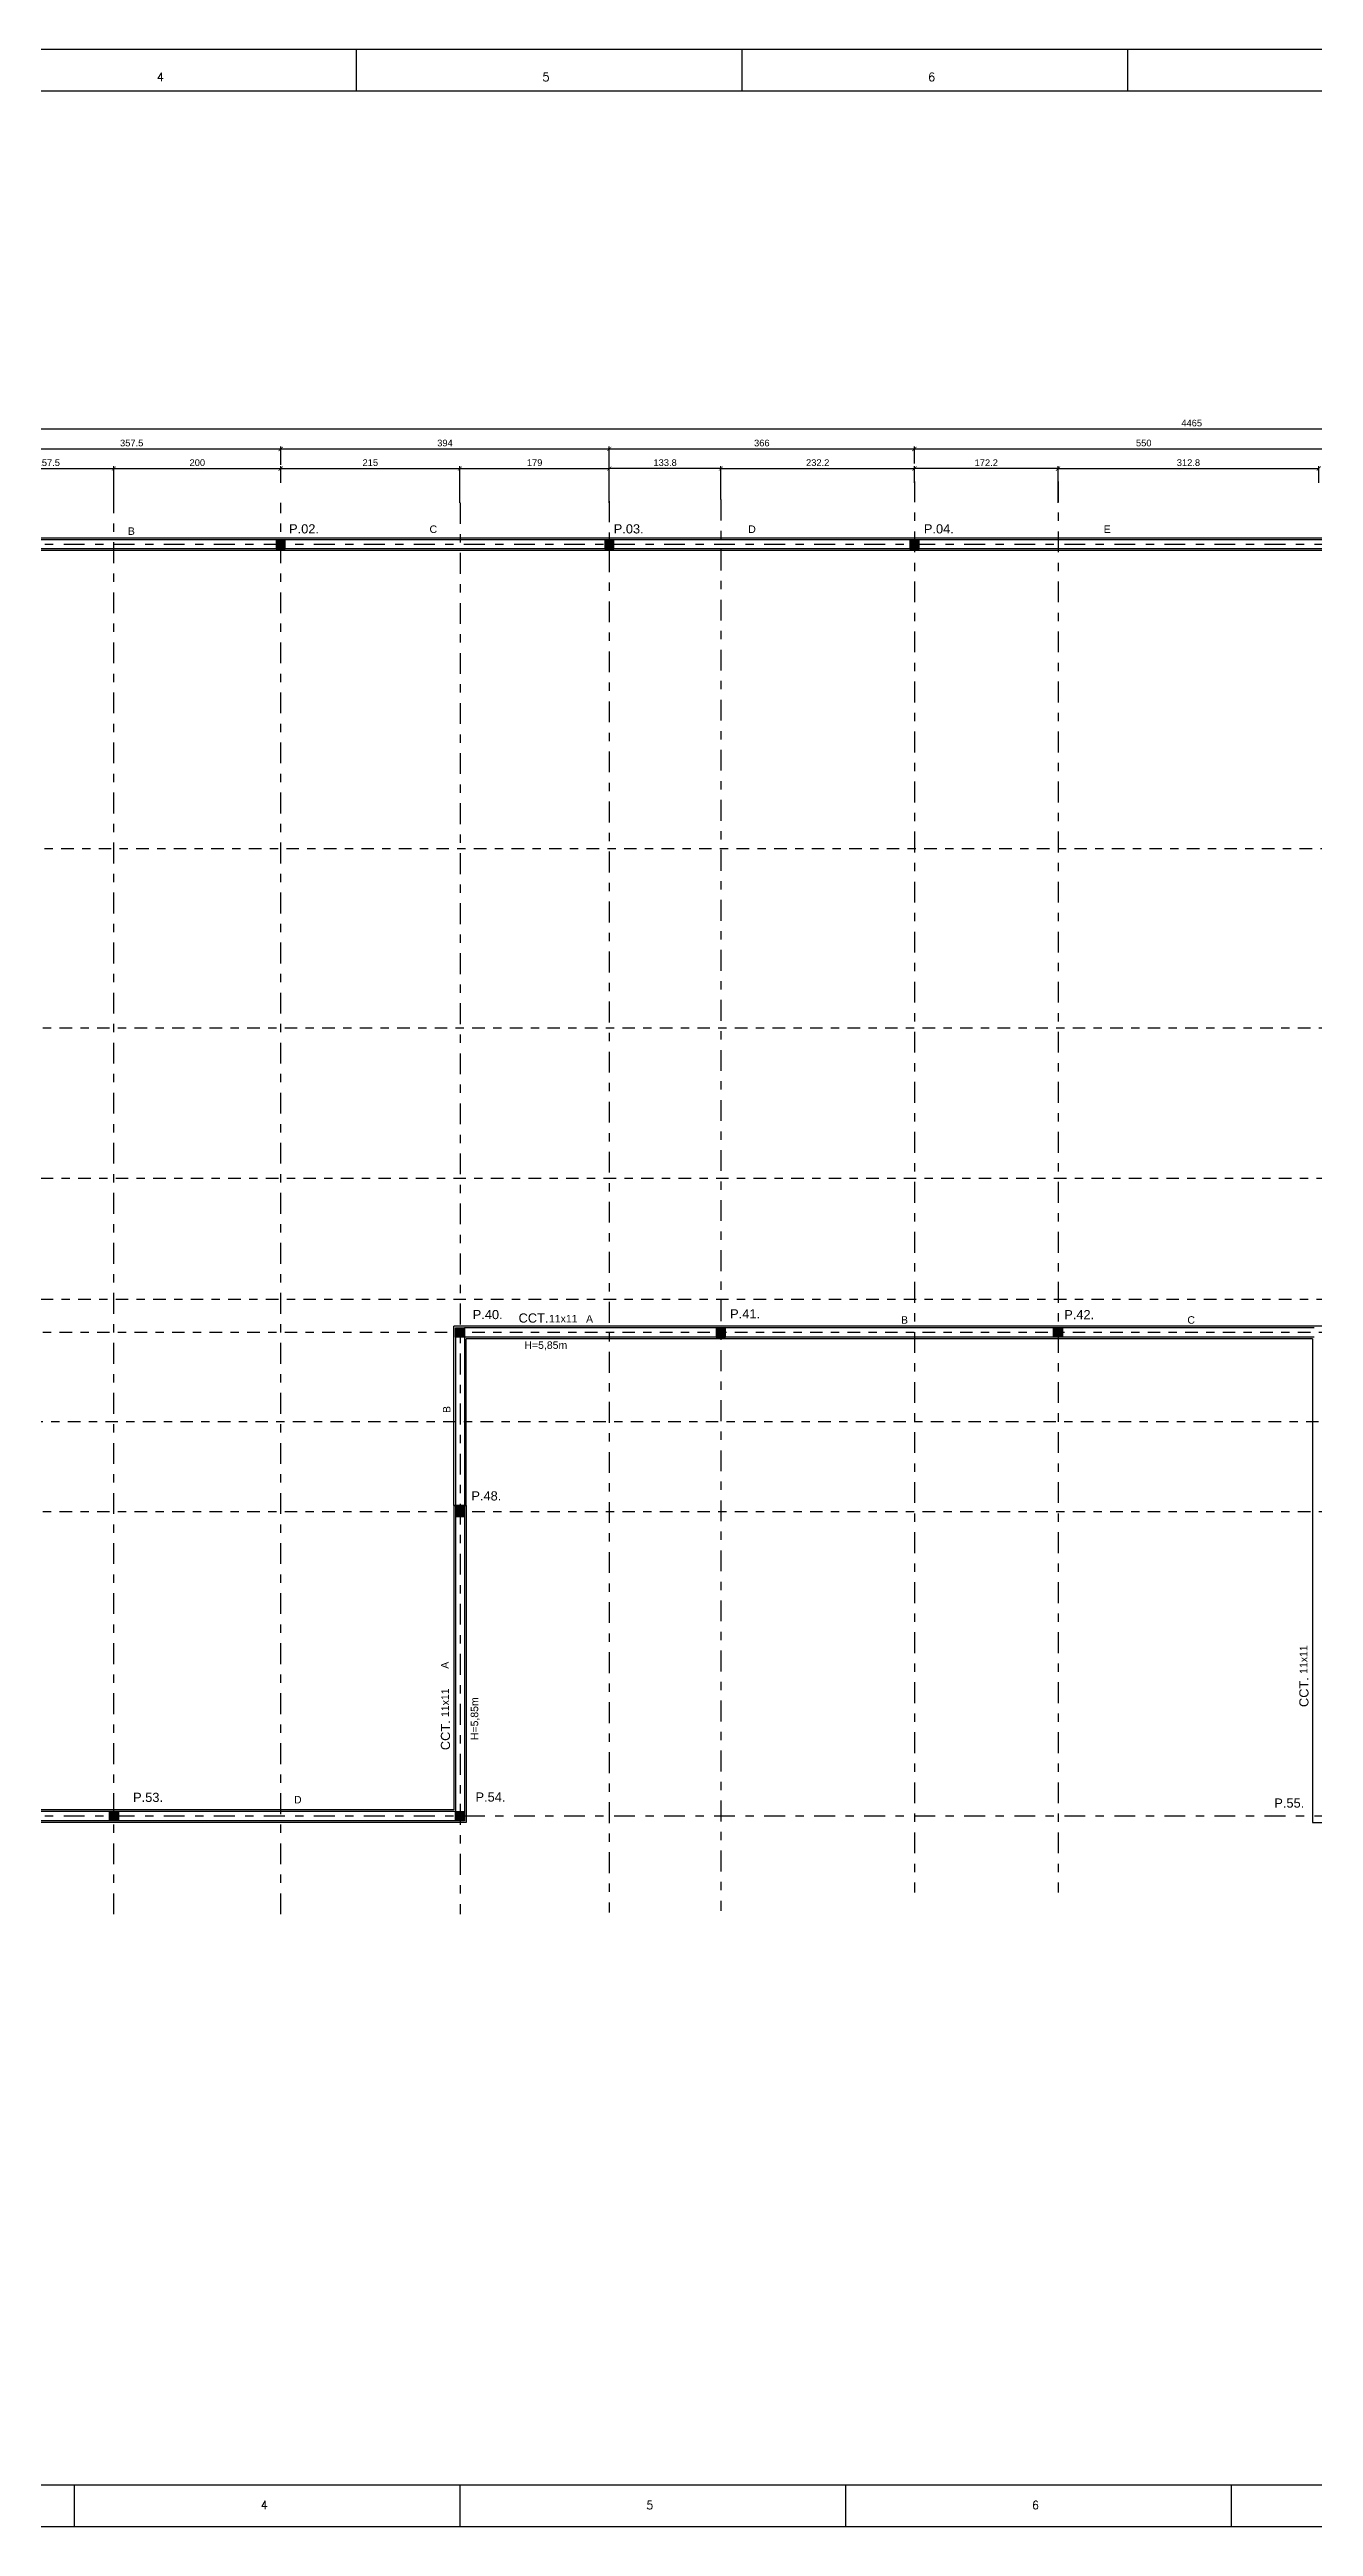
# Model space of a CAD drawing. Header units: millimetres. Extents: x 3659 to 4048, y 1324 to 1399.
# Drawn here: x 3910.73 to 3925.89, y 1360.95 to 1390.65 of the extents above; entities that cross this region are included whole.
import ezdxf
from ezdxf.enums import TextEntityAlignment as Align

# ---------------------------------------------------------------- set-up
doc = ezdxf.new("R2010")
doc.units = ezdxf.units.MM
doc.linetypes.add('CENTER', pattern=[2, 1.25, -0.25, 0.25, -0.25])
doc.linetypes.add('DASHDOT', pattern=[1, 0.5, -0.25, 0, -0.25])
for name, color, linetype in [('eixo', 1, 'CENTER'), ('Forma', 2, 'Continuous'), ('Hachura', 1, 'Continuous'), ('MATRIZ', 8, 'Continuous'), ('Moldura', 2, 'Continuous'), ('PILAR', 5, 'Continuous'), ('Textos', 7, 'Continuous')]:
    doc.layers.add(name, color=color, linetype=linetype)
doc.styles.add('maloca 1', font='romans.shx')
doc.styles.add('ROMANS', font='arial.ttf')
doc.dimstyles.new('ESC-50JR', dxfattribs={"dimtxt": 0.1, "dimasz": 0.05, "dimexe": 0.03, "dimexo": 0, "dimgap": 0.03, "dimtad": 1, "dimlfac": 100, "dimdsep": 46, "dimtxsty": 'ROMANS', "dimblk1": 'DOTSMALL', "dimblk2": 'DOTSMALL', "dimsah": 1, "dimcen": 0.09, "dimclrd": 1, "dimclre": 1, "dimclrt": 2, "dimadec": 0, "dimazin": 0, "dimtfac": 1, "dimtdec": 4, "dimtmove": 0, "dimatfit": 3, "dimldrblk": 'DOTSMALL', "dimfxl": 0, "dimtolj": 1, "dimtzin": 0, "dimarcsym": 0})

# ---------------------------------------------------------------- blocks, each defined once
blk = doc.blocks.new('_ArchTick')
at = {"color": 0, "linetype": 'ByBlock', "const_width": 0.15}
blk.add_lwpolyline([(-0.5, -0.5), (0.5, 0.5)], dxfattribs=at)
blk = doc.blocks.new('*D248')
at = {"color": 1, "lineweight": -2, "transparency": 16777216}
for p, q in [((3913.505, 1385.451), (3913.505, 1385.654)), ((3913.505, 1385.624), (3915.655, 1385.624)), ((3915.655, 1385.212), (3915.655, 1385.654))]:
    blk.add_line(p, q, dxfattribs=at)
at = {"layer": 'DEFPOINTS', "color": 0, "transparency": 16777216}
for p in [(3915.655, 1385.624), (3913.505, 1385.451), (3915.655, 1385.212)]:
    blk.add_point(p, dxfattribs=at)
at = {"color": 1, "lineweight": -2, "transparency": 16777216, "xscale": 0.05, "yscale": 0.05, "zscale": 0.05, "rotation": 180}
blk.add_blockref('_ArchTick', (3913.505, 1385.624), dxfattribs=at)
at = {"color": 1, "lineweight": -2, "transparency": 16777216, "xscale": 0.05, "yscale": 0.05, "zscale": 0.05}
blk.add_blockref('_ArchTick', (3915.655, 1385.624), dxfattribs=at)
at = {"color": 2, "transparency": 16777216, "insert": (3914.58, 1385.695), "char_height": 0.08, "attachment_point": 5, "style": 'ROMANS'}
blk.add_mtext('\\A1;215', dxfattribs=at)
blk = doc.blocks.new('_DOTSMALL')
at = {"color": 0, "linetype": 'ByBlock', "const_width": 0.5}
blk.add_lwpolyline([(-0.0625, 0, 1), (0.0625, 0, 1)], format="xyb", close=True, dxfattribs=at)
blk = doc.blocks.new('*D249')
at = {"color": 1, "lineweight": -2, "transparency": 16777216}
for p, q in [((3921.105, 1385.451), (3921.105, 1385.654)), ((3922.827, 1385.624), (3921.105, 1385.624)), ((3922.827, 1385.451), (3922.827, 1385.654))]:
    blk.add_line(p, q, dxfattribs=at)
at = {"layer": 'DEFPOINTS', "color": 0, "transparency": 16777216}
for p in [(3921.105, 1385.624), (3921.105, 1385.451), (3922.827, 1385.451)]:
    blk.add_point(p, dxfattribs=at)
at = {"color": 1, "lineweight": -2, "transparency": 16777216, "xscale": 0.05, "yscale": 0.05, "zscale": 0.05, "rotation": 180}
blk.add_blockref('_ArchTick', (3921.105, 1385.624), dxfattribs=at)
at = {"color": 1, "lineweight": -2, "transparency": 16777216, "xscale": 0.05, "yscale": 0.05, "zscale": 0.05}
blk.add_blockref('_ArchTick', (3922.827, 1385.624), dxfattribs=at)
at = {"color": 2, "transparency": 16777216, "insert": (3921.966, 1385.694), "char_height": 0.08, "attachment_point": 5, "style": 'ROMANS'}
blk.add_mtext('\\A1;172.2', dxfattribs=at)
blk = doc.blocks.new('*D258')
at = {"color": 1, "lineweight": -2, "transparency": 16777216}
for p, q in [((3917.445, 1385.232), (3917.445, 1385.654)), ((3918.784, 1385.624), (3917.445, 1385.624)), ((3918.784, 1385.252), (3918.784, 1385.654))]:
    blk.add_line(p, q, dxfattribs=at)
at = {"layer": 'DEFPOINTS', "color": 0, "transparency": 16777216}
for p in [(3917.445, 1385.624), (3917.445, 1385.232), (3918.784, 1385.252)]:
    blk.add_point(p, dxfattribs=at)
at = {"color": 1, "lineweight": -2, "transparency": 16777216, "xscale": 0.05, "yscale": 0.05, "zscale": 0.05, "rotation": 180}
blk.add_blockref('_ArchTick', (3917.445, 1385.624), dxfattribs=at)
at = {"color": 1, "lineweight": -2, "transparency": 16777216, "xscale": 0.05, "yscale": 0.05, "zscale": 0.05}
blk.add_blockref('_ArchTick', (3918.784, 1385.624), dxfattribs=at)
at = {"color": 2, "transparency": 16777216, "insert": (3918.115, 1385.695), "char_height": 0.08, "attachment_point": 5, "style": 'ROMANS'}
blk.add_mtext('\\A1;133.8', dxfattribs=at)
blk = doc.blocks.new('*D267')
at = {"color": 1, "lineweight": -2, "transparency": 16777216}
for p, q in [((3909.93, 1385.451), (3909.93, 1385.654)), ((3909.93, 1385.624), (3911.505, 1385.624)), ((3911.505, 1385.212), (3911.505, 1385.654))]:
    blk.add_line(p, q, dxfattribs=at)
at = {"layer": 'DEFPOINTS', "color": 0, "transparency": 16777216}
for p in [(3911.505, 1385.624), (3909.93, 1385.451), (3911.505, 1385.212)]:
    blk.add_point(p, dxfattribs=at)
at = {"color": 1, "lineweight": -2, "transparency": 16777216, "xscale": 0.05, "yscale": 0.05, "zscale": 0.05, "rotation": 180}
blk.add_blockref('_ArchTick', (3909.93, 1385.624), dxfattribs=at)
at = {"color": 1, "lineweight": -2, "transparency": 16777216, "xscale": 0.05, "yscale": 0.05, "zscale": 0.05}
blk.add_blockref('_ArchTick', (3911.505, 1385.624), dxfattribs=at)
at = {"color": 2, "transparency": 16777216, "insert": (3910.718, 1385.695), "char_height": 0.08, "attachment_point": 5, "style": 'ROMANS'}
blk.add_mtext('\\A1;157.5', dxfattribs=at)
blk = doc.blocks.new('*D268')
at = {"color": 1, "lineweight": -2, "transparency": 16777216}
for p, q in [((3915.655, 1385.433), (3915.655, 1385.654)), ((3915.655, 1385.624), (3917.445, 1385.624)), ((3917.445, 1385.212), (3917.445, 1385.654))]:
    blk.add_line(p, q, dxfattribs=at)
at = {"layer": 'DEFPOINTS', "color": 0, "transparency": 16777216}
for p in [(3917.445, 1385.624), (3915.655, 1385.433), (3917.445, 1385.212)]:
    blk.add_point(p, dxfattribs=at)
at = {"color": 1, "lineweight": -2, "transparency": 16777216, "xscale": 0.05, "yscale": 0.05, "zscale": 0.05, "rotation": 180}
blk.add_blockref('_ArchTick', (3915.655, 1385.624), dxfattribs=at)
at = {"color": 1, "lineweight": -2, "transparency": 16777216, "xscale": 0.05, "yscale": 0.05, "zscale": 0.05}
blk.add_blockref('_ArchTick', (3917.445, 1385.624), dxfattribs=at)
at = {"color": 2, "transparency": 16777216, "insert": (3916.55, 1385.695), "char_height": 0.08, "attachment_point": 5, "style": 'ROMANS'}
blk.add_mtext('\\A1;179', dxfattribs=at)
blk = doc.blocks.new('*D271')
at = {"color": 1, "lineweight": -2, "transparency": 16777216}
for p, q in [((3922.827, 1385.212), (3922.827, 1385.654)), ((3922.827, 1385.624), (3925.955, 1385.624)), ((3925.955, 1385.451), (3925.955, 1385.654))]:
    blk.add_line(p, q, dxfattribs=at)
at = {"layer": 'DEFPOINTS', "color": 0, "transparency": 16777216}
for p in [(3925.955, 1385.624), (3922.827, 1385.212), (3925.955, 1385.451)]:
    blk.add_point(p, dxfattribs=at)
at = {"color": 1, "lineweight": -2, "transparency": 16777216, "xscale": 0.05, "yscale": 0.05, "zscale": 0.05, "rotation": 180}
blk.add_blockref('_ArchTick', (3922.827, 1385.624), dxfattribs=at)
at = {"color": 1, "lineweight": -2, "transparency": 16777216, "xscale": 0.05, "yscale": 0.05, "zscale": 0.05}
blk.add_blockref('_ArchTick', (3925.955, 1385.624), dxfattribs=at)
at = {"color": 2, "transparency": 16777216, "insert": (3924.391, 1385.695), "char_height": 0.08, "attachment_point": 5, "style": 'ROMANS'}
blk.add_mtext('\\A1;312.8', dxfattribs=at)
blk = doc.blocks.new('*D272')
at = {"color": 1, "lineweight": -2, "transparency": 16777216}
for p, q in [((3918.784, 1385.252), (3918.784, 1385.654)), ((3918.784, 1385.624), (3921.105, 1385.624)), ((3921.105, 1385.451), (3921.105, 1385.654))]:
    blk.add_line(p, q, dxfattribs=at)
at = {"layer": 'DEFPOINTS', "color": 0, "transparency": 16777216}
for p in [(3921.105, 1385.624), (3918.784, 1385.252), (3921.105, 1385.451)]:
    blk.add_point(p, dxfattribs=at)
at = {"color": 1, "lineweight": -2, "transparency": 16777216, "xscale": 0.05, "yscale": 0.05, "zscale": 0.05, "rotation": 180}
blk.add_blockref('_ArchTick', (3918.784, 1385.624), dxfattribs=at)
at = {"color": 1, "lineweight": -2, "transparency": 16777216, "xscale": 0.05, "yscale": 0.05, "zscale": 0.05}
blk.add_blockref('_ArchTick', (3921.105, 1385.624), dxfattribs=at)
at = {"color": 2, "transparency": 16777216, "insert": (3919.945, 1385.695), "char_height": 0.08, "attachment_point": 5, "style": 'ROMANS'}
blk.add_mtext('\\A1;232.2', dxfattribs=at)
blk = doc.blocks.new('*D273')
at = {"color": 1, "lineweight": -2, "transparency": 16777216}
for p, q in [((3911.505, 1385.212), (3911.505, 1385.654)), ((3911.505, 1385.624), (3913.505, 1385.624)), ((3913.505, 1385.451), (3913.505, 1385.654))]:
    blk.add_line(p, q, dxfattribs=at)
at = {"layer": 'DEFPOINTS', "color": 0, "transparency": 16777216}
for p in [(3913.505, 1385.624), (3911.505, 1385.212), (3913.505, 1385.451)]:
    blk.add_point(p, dxfattribs=at)
at = {"color": 1, "lineweight": -2, "transparency": 16777216, "xscale": 0.05, "yscale": 0.05, "zscale": 0.05, "rotation": 180}
blk.add_blockref('_ArchTick', (3911.505, 1385.624), dxfattribs=at)
at = {"color": 1, "lineweight": -2, "transparency": 16777216, "xscale": 0.05, "yscale": 0.05, "zscale": 0.05}
blk.add_blockref('_ArchTick', (3913.505, 1385.624), dxfattribs=at)
at = {"color": 2, "transparency": 16777216, "insert": (3912.505, 1385.695), "char_height": 0.08, "attachment_point": 5, "style": 'ROMANS'}
blk.add_mtext('\\A1;200', dxfattribs=at)
blk = doc.blocks.new('*D276')
at = {"color": 1, "lineweight": -2, "transparency": 16777216}
for p, q in [((3902.105, 1385.925), (3902.105, 1386.128)), ((3946.755, 1385.925), (3946.755, 1386.128)), ((3946.755, 1386.098), (3902.105, 1386.098))]:
    blk.add_line(p, q, dxfattribs=at)
at = {"layer": 'DEFPOINTS', "color": 0, "transparency": 16777216}
for p in [(3902.105, 1386.098), (3902.105, 1385.925), (3946.755, 1385.925)]:
    blk.add_point(p, dxfattribs=at)
at = {"color": 1, "lineweight": -2, "transparency": 16777216, "xscale": 0.05, "yscale": 0.05, "zscale": 0.05, "rotation": 180}
blk.add_blockref('_ArchTick', (3902.105, 1386.098), dxfattribs=at)
at = {"color": 1, "lineweight": -2, "transparency": 16777216, "xscale": 0.05, "yscale": 0.05, "zscale": 0.05}
blk.add_blockref('_ArchTick', (3946.755, 1386.098), dxfattribs=at)
at = {"color": 2, "transparency": 16777216, "insert": (3924.43, 1386.169), "char_height": 0.08, "attachment_point": 5, "style": 'ROMANS'}
blk.add_mtext('\\A1;4465', dxfattribs=at)
blk = doc.blocks.new('*D277')
at = {"color": 1, "lineweight": -2, "transparency": 16777216}
for p, q in [((3921.105, 1385.685), (3921.105, 1385.889)), ((3921.105, 1385.859), (3926.605, 1385.859)), ((3926.605, 1385.685), (3926.605, 1385.889))]:
    blk.add_line(p, q, dxfattribs=at)
at = {"layer": 'DEFPOINTS', "color": 0, "transparency": 16777216}
for p in [(3926.605, 1385.859), (3921.105, 1385.685), (3926.605, 1385.685)]:
    blk.add_point(p, dxfattribs=at)
at = {"color": 1, "lineweight": -2, "transparency": 16777216, "xscale": 0.05, "yscale": 0.05, "zscale": 0.05, "rotation": 180}
blk.add_blockref('_ArchTick', (3921.105, 1385.859), dxfattribs=at)
at = {"color": 1, "lineweight": -2, "transparency": 16777216, "xscale": 0.05, "yscale": 0.05, "zscale": 0.05}
blk.add_blockref('_ArchTick', (3926.605, 1385.859), dxfattribs=at)
at = {"color": 2, "transparency": 16777216, "insert": (3923.855, 1385.93), "char_height": 0.08, "attachment_point": 5, "style": 'ROMANS'}
blk.add_mtext('\\A1;550', dxfattribs=at)
blk = doc.blocks.new('*D284')
at = {"color": 1, "lineweight": -2, "transparency": 16777216}
for p, q in [((3913.505, 1385.668), (3913.505, 1385.889)), ((3913.505, 1385.859), (3917.445, 1385.859)), ((3917.445, 1385.447), (3917.445, 1385.889))]:
    blk.add_line(p, q, dxfattribs=at)
at = {"layer": 'DEFPOINTS', "color": 0, "transparency": 16777216}
for p in [(3917.445, 1385.859), (3913.505, 1385.668), (3917.445, 1385.447)]:
    blk.add_point(p, dxfattribs=at)
at = {"color": 1, "lineweight": -2, "transparency": 16777216, "xscale": 0.05, "yscale": 0.05, "zscale": 0.05, "rotation": 180}
blk.add_blockref('_ArchTick', (3913.505, 1385.859), dxfattribs=at)
at = {"color": 1, "lineweight": -2, "transparency": 16777216, "xscale": 0.05, "yscale": 0.05, "zscale": 0.05}
blk.add_blockref('_ArchTick', (3917.445, 1385.859), dxfattribs=at)
at = {"color": 2, "transparency": 16777216, "insert": (3915.475, 1385.93), "char_height": 0.08, "attachment_point": 5, "style": 'ROMANS'}
blk.add_mtext('\\A1;394', dxfattribs=at)
blk = doc.blocks.new('*D285')
at = {"color": 1, "lineweight": -2, "transparency": 16777216}
for p, q in [((3917.445, 1385.487), (3917.445, 1385.889)), ((3917.445, 1385.859), (3921.105, 1385.859)), ((3921.105, 1385.685), (3921.105, 1385.889))]:
    blk.add_line(p, q, dxfattribs=at)
at = {"layer": 'DEFPOINTS', "color": 0, "transparency": 16777216}
for p in [(3921.105, 1385.859), (3921.105, 1385.685), (3917.445, 1385.487)]:
    blk.add_point(p, dxfattribs=at)
at = {"color": 1, "lineweight": -2, "transparency": 16777216, "xscale": 0.05, "yscale": 0.05, "zscale": 0.05, "rotation": 180}
blk.add_blockref('_ArchTick', (3917.445, 1385.859), dxfattribs=at)
at = {"color": 1, "lineweight": -2, "transparency": 16777216, "xscale": 0.05, "yscale": 0.05, "zscale": 0.05}
blk.add_blockref('_ArchTick', (3921.105, 1385.859), dxfattribs=at)
at = {"color": 2, "transparency": 16777216, "insert": (3919.275, 1385.93), "char_height": 0.08, "attachment_point": 5, "style": 'ROMANS'}
blk.add_mtext('\\A1;366', dxfattribs=at)
blk = doc.blocks.new('*D286')
at = {"color": 1, "lineweight": -2, "transparency": 16777216}
for p, q in [((3909.93, 1385.464), (3909.93, 1385.889)), ((3909.93, 1385.859), (3913.505, 1385.859)), ((3913.505, 1385.685), (3913.505, 1385.889))]:
    blk.add_line(p, q, dxfattribs=at)
at = {"layer": 'DEFPOINTS', "color": 0, "transparency": 16777216}
for p in [(3913.505, 1385.859), (3913.505, 1385.685), (3909.93, 1385.464)]:
    blk.add_point(p, dxfattribs=at)
at = {"color": 1, "lineweight": -2, "transparency": 16777216, "xscale": 0.05, "yscale": 0.05, "zscale": 0.05, "rotation": 180}
blk.add_blockref('_ArchTick', (3909.93, 1385.859), dxfattribs=at)
at = {"color": 1, "lineweight": -2, "transparency": 16777216, "xscale": 0.05, "yscale": 0.05, "zscale": 0.05}
blk.add_blockref('_ArchTick', (3913.505, 1385.859), dxfattribs=at)
at = {"color": 2, "transparency": 16777216, "insert": (3911.718, 1385.93), "char_height": 0.08, "attachment_point": 5, "style": 'ROMANS'}
blk.add_mtext('\\A1;357.5', dxfattribs=at)

msp = doc.modelspace()

# ---------------------------------------------------------------- hatches: boundary and pattern name
at = {"layer": 'Hachura'}
for points in [[(3913.56039, 1384.769608), (3913.45039, 1384.769608), (3913.45039, 1384.659608), (3913.56039, 1384.659608)], [(3917.50039, 1384.769608), (3917.39039, 1384.769608), (3917.39039, 1384.659608), (3917.50039, 1384.659608)], [(3921.05039, 1384.769608), (3921.05039, 1384.659608), (3921.16039, 1384.659608), (3921.16039, 1384.769608)], [(3915.60039, 1375.209608), (3915.60039, 1375.319608), (3915.71039, 1375.319608), (3915.71039, 1375.209608)], [(3918.838853, 1375.319608), (3918.728853, 1375.319608), (3918.728853, 1375.209608), (3918.838853, 1375.209608)], [(3922.772421, 1375.319608), (3922.882421, 1375.319608), (3922.882421, 1375.209608), (3922.772421, 1375.209608)], [(3915.60039, 1373.169608), (3915.60039, 1373.059608), (3915.71039, 1373.059608), (3915.71039, 1373.169608)], [(3911.45039, 1369.409608), (3911.45039, 1369.519608), (3911.56039, 1369.519608), (3911.56039, 1369.409608)], [(3915.60039, 1369.409608), (3915.60039, 1369.519608), (3915.71039, 1369.519608), (3915.71039, 1369.409608)]]:
    msp.add_hatch(color=1, dxfattribs=at).paths.add_polyline_path(points)

# ---------------------------------------------------------------- linework, layer by layer
at = {"layer": 'eixo', "linetype": 'DASHDOT', "ltscale": 0.5}
for p, q in [((3911.50539, 1368.289608), (3911.50539, 1385.21191)), ((3913.50539, 1368.289608), (3913.50539, 1385.21191)), ((3915.65539, 1385.21191), (3915.65539, 1368.289608)), ((3917.44539, 1385.23191), (3917.44539, 1368.309608)), ((3918.783853, 1385.25191), (3918.783853, 1368.329608)), ((3921.10539, 1385.470634), (3921.10539, 1368.548332)), ((3922.827421, 1385.470634), (3922.827421, 1368.548332)), ((3948.353077, 1384.714608), (3901.626726, 1384.714608)), ((3948.353077, 1369.464608), (3901.523967, 1369.464608))]:
    msp.add_line(p, q, dxfattribs=at)
at = {"layer": 'eixo', "linetype": 'DASHDOT', "ltscale": 0.3}
for p, q in [((3948.373077, 1381.064608), (3901.646726, 1381.064608)), ((3948.353077, 1378.914608), (3901.626726, 1378.914608)), ((3901.626726, 1377.114608), (3948.353077, 1377.114608)), ((3901.626726, 1375.664608), (3948.353077, 1375.664608)), ((3948.353077, 1375.264608), (3901.626726, 1375.264608)), ((3936.302181, 1374.194608), (3900.976228, 1374.194608)), ((3948.353077, 1373.114608), (3901.626726, 1373.114608))]:
    msp.add_line(p, q, dxfattribs=at)
at = {"layer": 'Forma', "linetype": 'Continuous', "ltscale": 0.5}
for p, q in [((3946.81039, 1384.769608), (3906.30039, 1384.769608)), ((3941.63039, 1384.659608), (3906.41039, 1384.659608)), ((3915.60039, 1375.209608), (3915.60039, 1369.519608)), ((3925.90039, 1375.319608), (3915.71039, 1375.319608)), ((3915.71039, 1375.209608), (3915.71039, 1369.409608)), ((3925.90039, 1375.209608), (3915.71039, 1375.209608)), ((3915.60039, 1369.519608), (3902.16039, 1369.519608)), ((3915.71039, 1369.409608), (3902.05039, 1369.409608))]:
    msp.add_line(p, q, dxfattribs=at)
at = {"layer": 'MATRIZ'}
for p, q in [((3946.68039, 1384.789608), (3906.28039, 1384.789608)), ((3926.68039, 1384.639608), (3923.93039, 1384.639608)), ((3915.58039, 1373.189608), (3915.58039, 1375.339608)), ((3925.88039, 1375.189608), (3915.73039, 1375.189608)), ((3915.73039, 1373.189608), (3915.73039, 1375.189608)), ((3926.03039, 1375.339608), (3923.08039, 1375.339608)), ((3925.88039, 1375.189608), (3925.88039, 1369.389608)), ((3915.73039, 1373.189608), (3915.58039, 1373.189608)), ((3915.58039, 1373.189608), (3915.73039, 1373.189608)), ((3925.88039, 1369.389608), (3927.68039, 1369.389608))]:
    msp.add_line(p, q, dxfattribs=at)
at = {"layer": 'MATRIZ', "linetype": 'Continuous'}
for p, q in [((3923.93039, 1384.639608), (3906.43039, 1384.639608)), ((3923.08039, 1375.339608), (3915.58039, 1375.339608)), ((3915.58039, 1373.189608), (3915.58039, 1369.539608)), ((3915.73039, 1373.189608), (3915.73039, 1369.389608)), ((3911.58039, 1369.539608), (3902.18039, 1369.539608)), ((3915.58039, 1369.539608), (3911.58039, 1369.539608)), ((3915.73039, 1369.389608), (3902.03039, 1369.389608))]:
    msp.add_line(p, q, dxfattribs=at)
at = {"layer": 'Moldura', "color": 1}
for p, q in [((3914.408597, 1390.648453), (3914.408597, 1390.148453)), ((3919.033597, 1390.648453), (3919.033597, 1390.148453)), ((3923.658597, 1390.648453), (3923.658597, 1390.148453)), ((3911.028914, 1361.448453), (3911.028914, 1360.948453)), ((3915.653914, 1361.448453), (3915.653914, 1360.948453)), ((3920.278914, 1361.448453), (3920.278914, 1360.948453)), ((3924.903914, 1361.448453), (3924.903914, 1360.948453))]:
    msp.add_line(p, q, dxfattribs=at)
msp.add_lwpolyline([(3895.533597, 1360.948453), (3960.658597, 1360.948453), (3960.658597, 1390.648453), (3895.533597, 1390.648453)], close=True, dxfattribs=at)
at = {"layer": 'Moldura', "color": 6}
msp.add_lwpolyline([(3896.783597, 1361.448453), (3960.158597, 1361.448453), (3960.158597, 1390.148453), (3896.783597, 1390.148453)], close=True, dxfattribs=at)
at = {"layer": 'PILAR'}
for points in [[(3913.45039, 1384.659608), (3913.56039, 1384.659608), (3913.56039, 1384.769608), (3913.45039, 1384.769608)], [(3917.39039, 1384.659608), (3917.50039, 1384.659608), (3917.50039, 1384.769608), (3917.39039, 1384.769608)], [(3921.16039, 1384.659608), (3921.16039, 1384.769608), (3921.05039, 1384.769608), (3921.05039, 1384.659608)], [(3915.71039, 1375.319608), (3915.71039, 1375.209608), (3915.60039, 1375.209608), (3915.60039, 1375.319608)], [(3918.728853, 1375.209608), (3918.838853, 1375.209608), (3918.838853, 1375.319608), (3918.728853, 1375.319608)], [(3922.882421, 1375.209608), (3922.772421, 1375.209608), (3922.772421, 1375.319608), (3922.882421, 1375.319608)], [(3915.71039, 1373.059608), (3915.71039, 1373.169608), (3915.60039, 1373.169608), (3915.60039, 1373.059608)], [(3911.56039, 1369.519608), (3911.56039, 1369.409608), (3911.45039, 1369.409608), (3911.45039, 1369.519608)], [(3915.71039, 1369.519608), (3915.71039, 1369.409608), (3915.60039, 1369.409608), (3915.60039, 1369.519608)]]:
    msp.add_lwpolyline(points, close=True, dxfattribs=at)

# ---------------------------------------------------------------- texts
at = {"layer": 'Moldura', "color": 1, "style": 'maloca 1'}
for s, p in [('4', (3912.018576, 1390.269657)), ('5', (3916.643576, 1390.269657)), ('6', (3921.268576, 1390.269657)), ('4', (3913.263893, 1361.154388)), ('5', (3917.888893, 1361.154388)), ('6', (3922.513893, 1361.154388))]:
    msp.add_text(s, height=0.1, dxfattribs=at).set_placement(p)
at = {"layer": 'Textos', "color": 2, "style": 'ROMANS'}
for s, p in [('B', (3911.671991, 1384.828711)), ('C', (3915.289798, 1384.851995)), ('D', (3919.111709, 1384.851995)), ('E', (3923.374049, 1384.851995)), ('11x11', (3916.722174, 1375.386445)), ('A', (3917.166826, 1375.382503)), ('B', (3920.944059, 1375.370304)), ('C', (3924.378041, 1375.370304)), ('H=5,85m', (3916.427546, 1375.06848)), ('D', (3913.664709, 1369.617532))]:
    msp.add_text(s, height=0.09, dxfattribs=at).set_placement(p)
at = {"layer": 'Textos', "color": 3, "style": 'ROMANS'}
for s, p in [('P.02.', (3913.96415, 1384.84622)), ('P.03.', (3917.857684, 1384.84622)), ('P.04.', (3921.577109, 1384.84622)), ('P.40.', (3916.166538, 1375.424911)), ('CCT.', (3916.716079, 1375.383532)), ('P.41.', (3919.253182, 1375.433058)), ('P.42.', (3923.260475, 1375.423928)), ('P.48.', (3916.150716, 1373.250616)), ('P.53.', (3912.09359, 1369.636236)), ('P.54.', (3916.199966, 1369.639981)), ('P.55.', (3925.779791, 1369.567343))]:
    msp.add_text(s, height=0.11, dxfattribs=at).set_placement(p, align=Align.RIGHT)
at = {"layer": 'Textos', "color": 2, "style": 'ROMANS'}
for s, p in [('B', (3915.541003, 1374.299541)), ('A', (3915.518714, 1371.233192)), ('11x11', (3925.816719, 1371.171463)), ('11x11', (3915.521844, 1370.654587)), ('H=5,85m', (3915.873505, 1370.377348))]:
    msp.add_text(s, height=0.09, rotation=90, dxfattribs=at).set_placement(p)
at = {"layer": 'Textos', "color": 3, "style": 'ROMANS'}
for p in [(3925.830646, 1371.132286), (3915.535771, 1370.61541)]:
    msp.add_text('CCT.', height=0.11, rotation=90, dxfattribs=at).set_placement(p, align=Align.RIGHT)

# ---------------------------------------------------------------- dimensions: what is measured, and where the dimension line sits
for base, p1, p2, picture, middle in [((3902.10539, 1386.097941), (3946.75539, 1385.924588), (3902.10539, 1385.924588), '*D276', (3924.43039, 1386.168787)), ((3913.50539, 1385.858739), (3909.93039, 1385.464348), (3913.50539, 1385.685387), '*D286', (3911.71789, 1385.929612)), ((3917.44539, 1385.858739), (3913.50539, 1385.667701), (3917.44539, 1385.446663), '*D284', (3915.47539, 1385.929612)), ((3921.10539, 1385.858739), (3917.44539, 1385.486663), (3921.10539, 1385.685387), '*D285', (3919.27539, 1385.929612)), ((3926.60539, 1385.858739), (3921.10539, 1385.685387), (3926.60539, 1385.685387), '*D277', (3923.85539, 1385.929585)), ((3911.50539, 1385.623987), (3909.93039, 1385.450634), (3911.50539, 1385.21191), '*D267', (3910.71789, 1385.694832)), ((3913.50539, 1385.623987), (3911.50539, 1385.21191), (3913.50539, 1385.450634), '*D273', (3912.50539, 1385.694832)), ((3915.65539, 1385.623987), (3913.50539, 1385.450634), (3915.65539, 1385.21191), '*D248', (3914.58039, 1385.694832)), ((3917.44539, 1385.623987), (3915.65539, 1385.432948), (3917.44539, 1385.21191), '*D268', (3916.55039, 1385.694832)), ((3917.44539, 1385.623987), (3918.783853, 1385.25191), (3917.44539, 1385.23191), '*D258', (3918.114621, 1385.69486)), ((3921.10539, 1385.623987), (3918.783853, 1385.25191), (3921.10539, 1385.450634), '*D272', (3919.944621, 1385.69486)), ((3921.10539, 1385.623987), (3922.827421, 1385.450634), (3921.10539, 1385.450634), '*D249', (3921.966405, 1385.69415)), ((3925.95539, 1385.623987), (3922.827421, 1385.21191), (3925.95539, 1385.450634), '*D271', (3924.391405, 1385.69486))]:
    dim = msp.add_linear_dim(base=base, p1=p1, p2=p2, dimstyle='ESC-50JR', override={"dimtxt": 0.08, "dimdec": 1, "dimblk1": 'ArchTick', "dimblk2": 'ArchTick', "dimtmove": 1, "dimfxl": 0.18})
    dim.commit()
    dim.dimension.update_dxf_attribs({"geometry": picture, "text_midpoint": middle})

doc.saveas('drawing.dxf')
